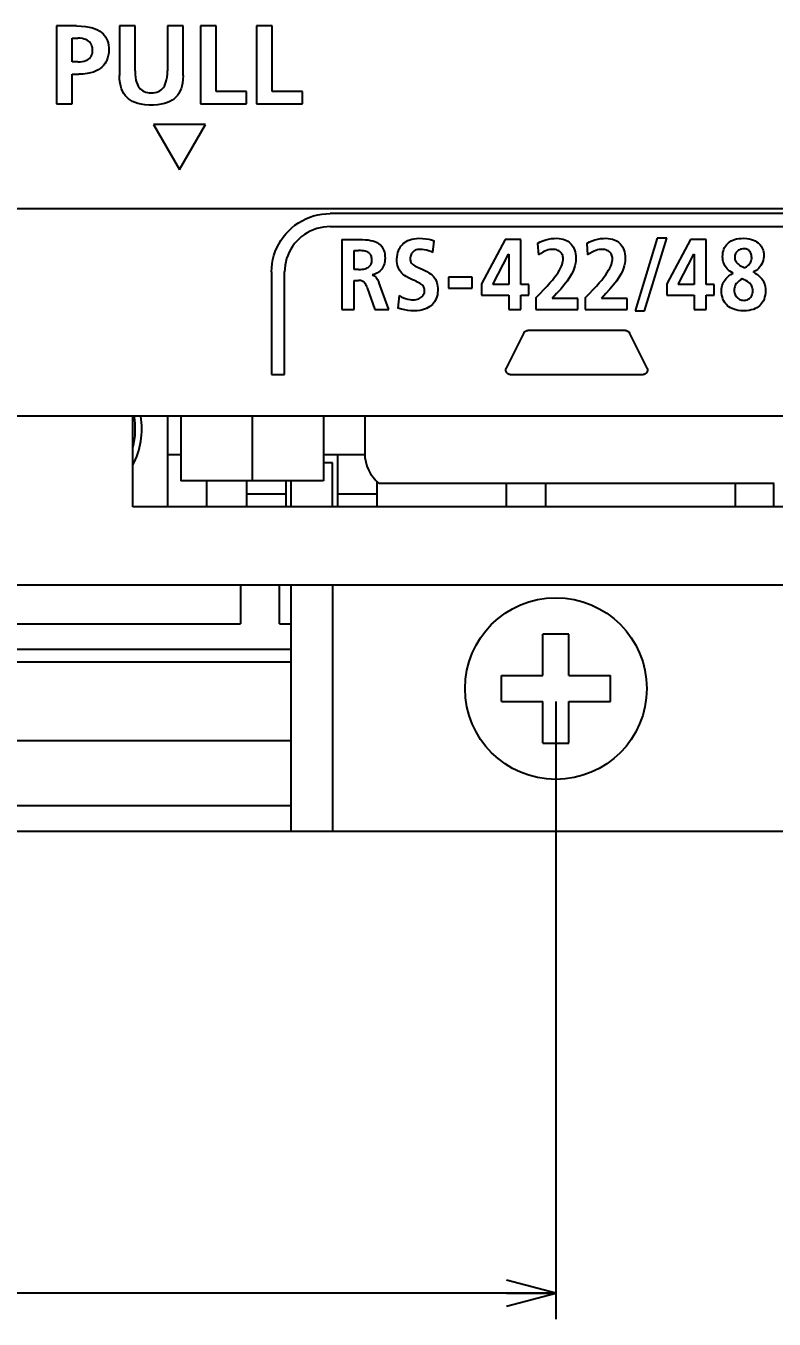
# Model space of a CAD drawing. Extents: x 0 to 563, y 0 to 379.
# Drawn here: x 503.9 to 532.72, y 95.78 to 145.61 of the extents above; entities that cross this region are included whole.
import ezdxf
from ezdxf.enums import TextEntityAlignment as Align

# ---------------------------------------------------------------- set-up
doc = ezdxf.new("R2010")
doc.units = 0
doc.header["$LTSCALE"] = 32.67
doc.layers.get('0').update_dxf_attribs({"linetype": 'CONTINUOUS'})
doc.layers.add('DIM', color=7, linetype='CONTINUOUS')
doc.styles.get("Standard").update_dxf_attribs({"font": 'txt', "width": 0.8})
doc.dimstyles.get("Standard").update_dxf_attribs({"dimtxt": 2.5, "dimasz": 2.5, "dimexe": 1.25, "dimexo": 0.625, "dimtad": 1, "dimcen": 2.5, "dimazin": 3, "dimtfac": 1, "dimtmove": 0, "dimatfit": 3})

# ---------------------------------------------------------------- blocks, each defined once
blk = doc.blocks.new('_OPEN')
at = {"color": 0, "linetype": 'BYBLOCK'}
for p, q in [((0, 0), (-1, 0.263)), ((-1, -0.263), (0, 0)), ((-1, 0), (0, 0))]:
    blk.add_line(p, q, dxfattribs=at)
blk = doc.blocks.new('*D9')
at = {"layer": 'DIM', "color": 2, "linetype": 'CONTINUOUS'}
for p, q in [((435.518, 119.573), (435.518, 97.777)), ((524.318, 119.573), (524.318, 97.777)), ((435.518, 97.777), (435.518, 95.777)), ((524.318, 97.777), (524.318, 95.777)), ((435.518, 96.777), (479.918, 96.777)), ((524.318, 96.777), (479.918, 96.777))]:
    blk.add_line(p, q, dxfattribs=at)
at = {"layer": 'DIM', "color": 2, "linetype": 'CONTINUOUS', "xscale": 1.9, "yscale": 1.9, "zscale": 1.9, "rotation": 180}
blk.add_blockref('_OPEN', (435.518, 96.777), dxfattribs=at)
at = {"layer": 'DIM', "color": 2, "linetype": 'CONTINUOUS', "xscale": 1.9, "yscale": 1.9, "zscale": 1.9}
blk.add_blockref('_OPEN', (524.318, 96.777), dxfattribs=at)
at = {"layer": 'DIM', "color": 2, "linetype": 'CONTINUOUS', "width": 0.8}
blk.add_text('89', height=4, dxfattribs=at).set_placement((479.918, 97.777), align=Align.CENTER)

msp = doc.modelspace()

# ---------------------------------------------------------------- linework, layer by layer
at = {"color": 7, "linetype": 'CONTINUOUS'}
for p, q in [((505.847, 145.607), (505.086, 145.607)), ((505.086, 145.607), (505.086, 142.605)), ((505.847, 145.607), (506.032, 145.602)), ((506.032, 145.602), (506.195, 145.587)), ((506.195, 145.587), (506.338, 145.563)), ((506.338, 145.563), (506.463, 145.531)), ((506.463, 145.531), (506.571, 145.494)), ((508.109, 145.607), (507.507, 145.607)), ((507.507, 145.607), (507.507, 143.689)), ((508.109, 143.874), (508.109, 145.607)), ((509.958, 145.607), (509.356, 145.607)), ((509.356, 145.607), (509.356, 143.874)), ((509.958, 143.689), (509.958, 145.607)), ((511.236, 145.607), (510.634, 145.607)), ((510.634, 145.607), (510.634, 142.605)), ((511.236, 143.078), (511.236, 145.607)), ((513.386, 145.607), (512.784, 145.607)), ((512.784, 145.607), (512.784, 142.605)), ((513.386, 143.078), (513.386, 145.607)), ((505.688, 145.134), (505.899, 145.134)), ((505.688, 144.218), (505.688, 145.134)), ((505.995, 145.13), (505.899, 145.134)), ((506.078, 145.118), (505.995, 145.13)), ((506.15, 145.101), (506.078, 145.118)), ((506.212, 145.079), (506.15, 145.101)), ((506.265, 145.053), (506.212, 145.079)), ((506.311, 145.023), (506.265, 145.053)), ((506.35, 144.989), (506.311, 145.023)), ((506.571, 145.494), (506.665, 145.452)), ((506.665, 145.452), (506.746, 145.405)), ((506.746, 145.405), (506.817, 145.354)), ((506.817, 145.354), (506.877, 145.3)), ((506.877, 145.3), (506.929, 145.242)), ((506.929, 145.242), (506.974, 145.179)), ((506.974, 145.179), (507.012, 145.111)), ((507.012, 145.111), (507.044, 145.037)), ((507.044, 145.037), (507.069, 144.955)), ((506.384, 144.951), (506.35, 144.989)), ((506.412, 144.909), (506.384, 144.951)), ((506.435, 144.862), (506.412, 144.909)), ((506.434, 144.47), (506.451, 144.519)), ((506.452, 144.811), (506.435, 144.862)), ((506.451, 144.519), (506.463, 144.573)), ((506.464, 144.754), (506.452, 144.811)), ((506.463, 144.573), (506.47, 144.632)), ((506.47, 144.693), (506.464, 144.754)), ((506.47, 144.632), (506.47, 144.693)), ((507.069, 144.955), (507.087, 144.865)), ((507.091, 144.564), (507.076, 144.463)), ((507.087, 144.865), (507.096, 144.767)), ((507.098, 144.666), (507.091, 144.564)), ((507.096, 144.767), (507.098, 144.666)), ((505.899, 144.218), (505.688, 144.218)), ((505.899, 144.218), (505.993, 144.222)), ((505.993, 144.222), (506.076, 144.232)), ((506.076, 144.232), (506.148, 144.247)), ((506.148, 144.247), (506.21, 144.267)), ((506.21, 144.267), (506.264, 144.292)), ((506.264, 144.292), (506.31, 144.32)), ((506.31, 144.32), (506.349, 144.351)), ((506.349, 144.351), (506.383, 144.387)), ((506.383, 144.387), (506.411, 144.426)), ((506.411, 144.426), (506.434, 144.47)), ((506.832, 144.017), (506.767, 143.963)), ((506.89, 144.076), (506.832, 144.017)), ((506.941, 144.14), (506.89, 144.076)), ((506.984, 144.209), (506.941, 144.14)), ((507.021, 144.284), (506.984, 144.209)), ((507.052, 144.369), (507.021, 144.284)), ((507.076, 144.463), (507.052, 144.369)), ((505.688, 143.745), (505.941, 143.745)), ((505.688, 142.605), (505.688, 143.745)), ((506.113, 143.751), (505.941, 143.745)), ((506.263, 143.769), (506.113, 143.751)), ((506.393, 143.795), (506.263, 143.769)), ((506.507, 143.829), (506.393, 143.795)), ((506.606, 143.869), (506.507, 143.829)), ((506.692, 143.914), (506.606, 143.869)), ((506.767, 143.963), (506.692, 143.914)), ((507.512, 143.537), (507.507, 143.689)), ((507.529, 143.403), (507.512, 143.537)), ((508.109, 143.874), (508.113, 143.741)), ((508.113, 143.741), (508.124, 143.624)), ((508.124, 143.624), (508.143, 143.521)), ((508.143, 143.521), (508.167, 143.432)), ((509.299, 143.433), (509.323, 143.522)), ((509.323, 143.522), (509.341, 143.625)), ((509.341, 143.625), (509.352, 143.741)), ((509.352, 143.741), (509.356, 143.874)), ((509.953, 143.537), (509.936, 143.402)), ((509.958, 143.689), (509.953, 143.537)), ((507.554, 143.284), (507.529, 143.403)), ((507.587, 143.179), (507.554, 143.284)), ((507.627, 143.086), (507.587, 143.179)), ((507.674, 143.003), (507.627, 143.086)), ((508.167, 143.432), (508.196, 143.354)), ((508.196, 143.354), (508.23, 143.287)), ((508.23, 143.287), (508.268, 143.23)), ((508.268, 143.23), (508.31, 143.182)), ((508.31, 143.182), (508.355, 143.141)), ((508.355, 143.141), (508.403, 143.108)), ((508.403, 143.108), (508.456, 143.08)), ((508.456, 143.08), (508.516, 143.057)), ((508.516, 143.057), (508.583, 143.04)), ((508.583, 143.04), (508.656, 143.03)), ((508.656, 143.03), (508.733, 143.026)), ((508.733, 143.026), (508.81, 143.03)), ((508.81, 143.03), (508.883, 143.04)), ((508.883, 143.04), (508.95, 143.057)), ((508.95, 143.057), (509.01, 143.08)), ((509.01, 143.08), (509.063, 143.108)), ((509.063, 143.108), (509.111, 143.142)), ((509.111, 143.142), (509.156, 143.183)), ((509.156, 143.183), (509.198, 143.232)), ((509.198, 143.232), (509.236, 143.289)), ((509.236, 143.289), (509.27, 143.356)), ((509.27, 143.356), (509.299, 143.433)), ((509.837, 143.085), (509.791, 143.002)), ((509.877, 143.178), (509.837, 143.085)), ((509.911, 143.283), (509.877, 143.178)), ((509.936, 143.402), (509.911, 143.283)), ((512.402, 143.078), (511.236, 143.078)), ((512.402, 142.605), (512.402, 143.078)), ((514.552, 143.078), (513.386, 143.078)), ((514.552, 142.605), (514.552, 143.078)), ((505.086, 142.605), (505.688, 142.605)), ((507.727, 142.929), (507.674, 143.003)), ((507.786, 142.862), (507.727, 142.929)), ((507.853, 142.801), (507.786, 142.862)), ((507.928, 142.747), (507.853, 142.801)), ((508.013, 142.697), (507.928, 142.747)), ((508.109, 142.654), (508.013, 142.697)), ((508.22, 142.617), (508.109, 142.654)), ((508.346, 142.587), (508.22, 142.617)), ((508.489, 142.566), (508.346, 142.587)), ((508.648, 142.555), (508.489, 142.566)), ((508.814, 142.555), (508.648, 142.555)), ((508.973, 142.566), (508.814, 142.555)), ((509.117, 142.587), (508.973, 142.566)), ((509.244, 142.616), (509.117, 142.587)), ((509.355, 142.654), (509.244, 142.616)), ((509.452, 142.697), (509.355, 142.654)), ((509.537, 142.746), (509.452, 142.697)), ((509.612, 142.801), (509.537, 142.746)), ((509.679, 142.861), (509.612, 142.801)), ((509.738, 142.928), (509.679, 142.861)), ((509.791, 143.002), (509.738, 142.928)), ((510.634, 142.605), (512.402, 142.605)), ((512.784, 142.605), (514.552, 142.605)), ((510.819, 141.805), (508.819, 141.805)), ((508.819, 141.805), (509.818, 140.073)), ((509.818, 140.073), (510.819, 141.805)), ((477.018, 138.573), (542.618, 138.573)), ((514.4, 138.015), (514.539, 138.097)), ((514.539, 138.097), (514.684, 138.169)), ((514.684, 138.169), (514.834, 138.231)), ((514.834, 138.231), (514.987, 138.282)), ((514.987, 138.282), (515.144, 138.322)), ((515.144, 138.322), (515.302, 138.351)), ((515.302, 138.351), (515.46, 138.368)), ((515.46, 138.368), (515.618, 138.374)), ((534.617, 138.374), (515.618, 138.374)), ((513.815, 137.471), (513.916, 137.596)), ((513.916, 137.596), (514.026, 137.714)), ((514.026, 137.714), (514.143, 137.823)), ((514.143, 137.823), (514.268, 137.923)), ((514.268, 137.923), (514.4, 138.015)), ((514.629, 137.567), (514.524, 137.49)), ((514.741, 137.637), (514.629, 137.567)), ((514.857, 137.699), (514.741, 137.637)), ((514.978, 137.751), (514.857, 137.699)), ((515.104, 137.795), (514.978, 137.751)), ((515.232, 137.829), (515.104, 137.795)), ((515.361, 137.854), (515.232, 137.829)), ((515.491, 137.869), (515.361, 137.854)), ((515.618, 137.873), (515.491, 137.869)), ((515.618, 137.873), (534.617, 137.873)), ((513.509, 136.911), (513.57, 137.058)), ((513.57, 137.058), (513.641, 137.201)), ((513.641, 137.201), (513.723, 137.339)), ((513.723, 137.339), (513.815, 137.471)), ((514.174, 137.111), (514.104, 137)), ((514.251, 137.216), (514.174, 137.111)), ((514.335, 137.314), (514.251, 137.216)), ((514.426, 137.405), (514.335, 137.314)), ((514.524, 137.49), (514.426, 137.405)), ((516.066, 137.375), (516.733, 137.375)), ((516.066, 137.375), (516.066, 134.674)), ((516.733, 137.375), (516.863, 137.373)), ((516.863, 137.373), (516.98, 137.367)), ((516.98, 137.367), (517.086, 137.357)), ((517.086, 137.357), (517.181, 137.342)), ((517.181, 137.342), (517.265, 137.323)), ((517.265, 137.323), (517.339, 137.299)), ((517.339, 137.299), (517.402, 137.273)), ((517.402, 137.273), (517.456, 137.244)), ((517.456, 137.244), (517.502, 137.213)), ((517.502, 137.213), (517.544, 137.179)), ((517.544, 137.179), (517.581, 137.141)), ((517.581, 137.141), (517.614, 137.1)), ((517.614, 137.1), (517.644, 137.055)), ((517.644, 137.055), (517.67, 137.005)), ((518.281, 137.011), (518.314, 137.07)), ((518.314, 137.07), (518.351, 137.125)), ((518.351, 137.125), (518.394, 137.175)), ((518.394, 137.175), (518.441, 137.221)), ((518.441, 137.221), (518.493, 137.262)), ((518.493, 137.262), (518.551, 137.3)), ((518.551, 137.3), (518.615, 137.334)), ((518.615, 137.334), (518.686, 137.363)), ((518.686, 137.363), (518.765, 137.387)), ((518.765, 137.387), (518.85, 137.406)), ((518.85, 137.406), (518.944, 137.417)), ((518.944, 137.417), (519.044, 137.421)), ((519.044, 137.421), (519.18, 137.417)), ((519.18, 137.417), (519.304, 137.404)), ((519.304, 137.404), (519.42, 137.384)), ((519.42, 137.384), (519.527, 137.357)), ((519.527, 137.357), (519.626, 137.325)), ((519.581, 136.88), (519.626, 137.325)), ((522.362, 137.375), (521.453, 135.672)), ((522.968, 137.375), (522.362, 137.375)), ((522.968, 135.637), (522.968, 137.375)), ((523.605, 137.228), (523.708, 137.281)), ((523.605, 137.228), (523.643, 136.779)), ((523.708, 137.281), (523.815, 137.326)), ((523.815, 137.326), (523.925, 137.363)), ((523.925, 137.363), (524.035, 137.39)), ((524.035, 137.39), (524.143, 137.409)), ((524.143, 137.409), (524.248, 137.419)), ((524.248, 137.419), (524.347, 137.421)), ((524.347, 137.421), (524.438, 137.416)), ((524.438, 137.416), (524.521, 137.404)), ((524.521, 137.404), (524.595, 137.387)), ((524.595, 137.387), (524.662, 137.365)), ((524.662, 137.365), (524.721, 137.339)), ((524.721, 137.339), (524.776, 137.308)), ((524.776, 137.308), (524.825, 137.274)), ((524.825, 137.274), (524.87, 137.236)), ((524.87, 137.236), (524.911, 137.193)), ((524.911, 137.193), (524.948, 137.146)), ((524.948, 137.146), (524.981, 137.094)), ((524.981, 137.094), (525.011, 137.037)), ((525.011, 137.037), (525.037, 136.973)), ((525.503, 137.228), (525.606, 137.281)), ((525.503, 137.228), (525.541, 136.779)), ((525.606, 137.281), (525.713, 137.326)), ((525.713, 137.326), (525.823, 137.363)), ((525.823, 137.363), (525.933, 137.39)), ((525.933, 137.39), (526.042, 137.409)), ((526.042, 137.409), (526.146, 137.419)), ((526.146, 137.419), (526.245, 137.421)), ((526.245, 137.421), (526.336, 137.416)), ((526.336, 137.416), (526.419, 137.404)), ((526.419, 137.404), (526.493, 137.387)), ((526.493, 137.387), (526.56, 137.365)), ((526.56, 137.365), (526.62, 137.339)), ((526.62, 137.339), (526.674, 137.308)), ((526.674, 137.308), (526.723, 137.274)), ((526.723, 137.274), (526.768, 137.236)), ((526.768, 137.236), (526.809, 137.193)), ((526.809, 137.193), (526.846, 137.146)), ((526.846, 137.146), (526.879, 137.094)), ((526.879, 137.094), (526.909, 137.037)), ((526.909, 137.037), (526.935, 136.973)), ((528.223, 137.421), (527.373, 134.627)), ((527.735, 134.627), (528.585, 137.421)), ((528.585, 137.421), (528.223, 137.421)), ((529.502, 137.375), (528.593, 135.672)), ((530.108, 137.375), (529.502, 137.375)), ((530.108, 135.637), (530.108, 137.375)), ((530.791, 137.007), (530.817, 137.065)), ((530.817, 137.065), (530.848, 137.118)), ((530.848, 137.118), (530.883, 137.167)), ((530.883, 137.167), (530.922, 137.211)), ((530.922, 137.211), (530.966, 137.252)), ((530.966, 137.252), (531.014, 137.288)), ((531.014, 137.288), (531.069, 137.321)), ((531.069, 137.321), (531.13, 137.351)), ((531.13, 137.351), (531.198, 137.376)), ((531.198, 137.376), (531.275, 137.397)), ((531.275, 137.397), (531.362, 137.412)), ((531.362, 137.412), (531.459, 137.42)), ((531.459, 137.42), (531.562, 137.421)), ((531.562, 137.421), (531.666, 137.413)), ((531.666, 137.413), (531.762, 137.397)), ((531.762, 137.397), (531.849, 137.376)), ((531.849, 137.376), (531.925, 137.349)), ((531.925, 137.349), (531.992, 137.319)), ((531.992, 137.319), (532.051, 137.286)), ((532.051, 137.286), (532.103, 137.249)), ((532.103, 137.249), (532.149, 137.21)), ((532.149, 137.21), (532.19, 137.167)), ((532.19, 137.167), (532.225, 137.122)), ((532.225, 137.122), (532.256, 137.073)), ((532.256, 137.073), (532.281, 137.02)), ((513.39, 136.447), (513.419, 136.605)), ((513.419, 136.605), (513.458, 136.76)), ((513.458, 136.76), (513.509, 136.911)), ((513.946, 136.638), (513.912, 136.51)), ((513.99, 136.763), (513.946, 136.638)), ((514.042, 136.884), (513.99, 136.763)), ((514.104, 137), (514.042, 136.884)), ((516.553, 136.949), (516.713, 136.949)), ((516.553, 136.222), (516.553, 136.949)), ((516.787, 136.948), (516.713, 136.949)), ((516.854, 136.945), (516.787, 136.948)), ((516.914, 136.938), (516.854, 136.945)), ((516.968, 136.928), (516.914, 136.938)), ((517.014, 136.915), (516.968, 136.928)), ((517.055, 136.899), (517.014, 136.915)), ((517.089, 136.881), (517.055, 136.899)), ((517.118, 136.861), (517.089, 136.881)), ((517.143, 136.839), (517.118, 136.861)), ((517.164, 136.815), (517.143, 136.839)), ((517.183, 136.789), (517.164, 136.815)), ((517.198, 136.759), (517.183, 136.789)), ((517.211, 136.725), (517.198, 136.759)), ((517.221, 136.687), (517.211, 136.725)), ((517.227, 136.644), (517.221, 136.687)), ((517.222, 136.508), (517.227, 136.553)), ((517.229, 136.599), (517.227, 136.644)), ((517.227, 136.553), (517.229, 136.599)), ((517.67, 137.005), (517.692, 136.948)), ((517.692, 136.948), (517.711, 136.885)), ((517.711, 136.885), (517.725, 136.813)), ((517.725, 136.813), (517.734, 136.733)), ((517.734, 136.578), (517.725, 136.513)), ((517.734, 136.733), (517.737, 136.644)), ((517.737, 136.644), (517.734, 136.578)), ((518.195, 136.616), (518.199, 136.706)), ((518.197, 136.529), (518.195, 136.616)), ((518.199, 136.706), (518.211, 136.792)), ((518.211, 136.792), (518.229, 136.873)), ((518.229, 136.873), (518.253, 136.945)), ((518.253, 136.945), (518.281, 137.011)), ((518.705, 136.674), (518.703, 136.62)), ((518.703, 136.62), (518.705, 136.589)), ((518.713, 136.721), (518.705, 136.674)), ((518.705, 136.589), (518.711, 136.558)), ((518.711, 136.558), (518.72, 136.528)), ((518.724, 136.764), (518.713, 136.721)), ((518.739, 136.802), (518.724, 136.764)), ((518.757, 136.836), (518.739, 136.802)), ((518.779, 136.866), (518.757, 136.836)), ((518.804, 136.894), (518.779, 136.866)), ((518.832, 136.919), (518.804, 136.894)), ((518.864, 136.94), (518.832, 136.919)), ((518.9, 136.959), (518.864, 136.94)), ((518.94, 136.974), (518.9, 136.959)), ((518.984, 136.986), (518.94, 136.974)), ((519.033, 136.993), (518.984, 136.986)), ((519.086, 136.996), (519.033, 136.993)), ((519.165, 136.993), (519.086, 136.996)), ((519.247, 136.984), (519.165, 136.993)), ((519.331, 136.967), (519.247, 136.984)), ((519.415, 136.945), (519.331, 136.967)), ((519.499, 136.915), (519.415, 136.945)), ((519.581, 136.88), (519.499, 136.915)), ((521.891, 135.637), (522.494, 136.81)), ((522.494, 136.81), (522.501, 136.81)), ((522.501, 136.81), (522.501, 135.637)), ((523.732, 136.839), (523.643, 136.779)), ((523.814, 136.887), (523.732, 136.839)), ((523.889, 136.924), (523.814, 136.887)), ((523.96, 136.952), (523.889, 136.924)), ((524.026, 136.972), (523.96, 136.952)), ((524.089, 136.986), (524.026, 136.972)), ((524.148, 136.994), (524.089, 136.986)), ((524.204, 136.996), (524.148, 136.994)), ((524.255, 136.993), (524.204, 136.996)), ((524.304, 136.986), (524.255, 136.993)), ((524.35, 136.974), (524.304, 136.986)), ((524.393, 136.958), (524.35, 136.974)), ((524.431, 136.938), (524.393, 136.958)), ((524.466, 136.915), (524.431, 136.938)), ((524.497, 136.889), (524.466, 136.915)), ((524.523, 136.861), (524.497, 136.889)), ((524.545, 136.831), (524.523, 136.861)), ((524.564, 136.799), (524.545, 136.831)), ((524.579, 136.765), (524.564, 136.799)), ((524.59, 136.727), (524.579, 136.765)), ((524.598, 136.685), (524.59, 136.727)), ((524.591, 136.535), (524.599, 136.589)), ((524.601, 136.639), (524.598, 136.685)), ((524.599, 136.589), (524.601, 136.639)), ((525.037, 136.973), (525.058, 136.902)), ((525.058, 136.902), (525.074, 136.822)), ((525.084, 136.547), (525.073, 136.458)), ((525.074, 136.822), (525.085, 136.733)), ((525.088, 136.632), (525.084, 136.547)), ((525.085, 136.733), (525.088, 136.632)), ((525.63, 136.839), (525.541, 136.779)), ((525.712, 136.887), (525.63, 136.839)), ((525.788, 136.924), (525.712, 136.887)), ((525.858, 136.952), (525.788, 136.924)), ((525.924, 136.972), (525.858, 136.952)), ((525.987, 136.986), (525.924, 136.972)), ((526.046, 136.994), (525.987, 136.986)), ((526.102, 136.996), (526.046, 136.994)), ((526.154, 136.993), (526.102, 136.996)), ((526.203, 136.986), (526.154, 136.993)), ((526.248, 136.974), (526.203, 136.986)), ((526.291, 136.958), (526.248, 136.974)), ((526.33, 136.938), (526.291, 136.958)), ((526.364, 136.915), (526.33, 136.938)), ((526.395, 136.889), (526.364, 136.915)), ((526.421, 136.861), (526.395, 136.889)), ((526.443, 136.831), (526.421, 136.861)), ((526.462, 136.799), (526.443, 136.831)), ((526.477, 136.765), (526.462, 136.799)), ((526.488, 136.727), (526.477, 136.765)), ((526.496, 136.685), (526.488, 136.727)), ((526.489, 136.535), (526.497, 136.589)), ((526.499, 136.639), (526.496, 136.685)), ((526.497, 136.589), (526.499, 136.639)), ((526.935, 136.973), (526.956, 136.902)), ((526.956, 136.902), (526.973, 136.822)), ((526.983, 136.547), (526.971, 136.458)), ((526.973, 136.822), (526.983, 136.733)), ((526.983, 136.733), (526.987, 136.632)), ((526.987, 136.632), (526.983, 136.547)), ((529.032, 135.637), (529.635, 136.81)), ((529.635, 136.81), (529.642, 136.81)), ((529.642, 136.81), (529.642, 135.637)), ((530.739, 136.709), (530.743, 136.795)), ((530.742, 136.646), (530.739, 136.709)), ((530.751, 136.582), (530.742, 136.646)), ((530.743, 136.795), (530.753, 136.873)), ((530.766, 136.519), (530.751, 136.582)), ((530.753, 136.873), (530.769, 136.943)), ((530.769, 136.943), (530.791, 137.007)), ((531.207, 136.726), (531.206, 136.687)), ((531.206, 136.687), (531.209, 136.649)), ((531.213, 136.764), (531.207, 136.726)), ((531.209, 136.649), (531.216, 136.611)), ((531.222, 136.8), (531.213, 136.764)), ((531.216, 136.611), (531.227, 136.575)), ((531.235, 136.833), (531.222, 136.8)), ((531.227, 136.575), (531.243, 136.541)), ((531.251, 136.863), (531.235, 136.833)), ((531.243, 136.541), (531.263, 136.508)), ((531.271, 136.892), (531.251, 136.863)), ((531.295, 136.918), (531.271, 136.892)), ((531.323, 136.942), (531.295, 136.918)), ((531.354, 136.964), (531.323, 136.942)), ((531.389, 136.982), (531.354, 136.964)), ((531.428, 136.998), (531.389, 136.982)), ((531.47, 137.009), (531.428, 136.998)), ((531.515, 137.017), (531.47, 137.009)), ((531.561, 137.019), (531.515, 137.017)), ((531.598, 137.017), (531.561, 137.019)), ((531.633, 137.011), (531.598, 137.017)), ((531.665, 137.002), (531.633, 137.011)), ((531.695, 136.99), (531.665, 137.002)), ((531.722, 136.975), (531.695, 136.99)), ((531.748, 136.956), (531.722, 136.975)), ((531.771, 136.934), (531.748, 136.956)), ((531.792, 136.909), (531.771, 136.934)), ((531.811, 136.88), (531.792, 136.909)), ((531.828, 136.848), (531.811, 136.88)), ((531.821, 136.515), (531.839, 136.558)), ((531.841, 136.811), (531.828, 136.848)), ((531.839, 136.558), (531.851, 136.6)), ((531.852, 136.77), (531.841, 136.811)), ((531.851, 136.6), (531.859, 136.641)), ((531.858, 136.726), (531.852, 136.77)), ((531.861, 136.678), (531.858, 136.726)), ((531.859, 136.641), (531.861, 136.678)), ((532.298, 136.569), (532.275, 136.502)), ((532.281, 137.02), (532.301, 136.963)), ((532.314, 136.638), (532.298, 136.569)), ((532.301, 136.963), (532.315, 136.903)), ((532.324, 136.706), (532.314, 136.638)), ((532.315, 136.903), (532.324, 136.839)), ((532.324, 136.839), (532.327, 136.771)), ((532.327, 136.771), (532.324, 136.706)), ((513.368, 136.124), (513.373, 136.286)), ((513.368, 136.124), (513.368, 132.173)), ((513.373, 136.286), (513.39, 136.447)), ((513.873, 136.251), (513.868, 136.124)), ((513.868, 132.173), (513.868, 136.124)), ((513.887, 136.381), (513.873, 136.251)), ((513.912, 136.51), (513.887, 136.381)), ((516.713, 136.222), (516.553, 136.222)), ((516.713, 136.222), (516.788, 136.223)), ((516.788, 136.223), (516.856, 136.228)), ((516.856, 136.228), (516.915, 136.236)), ((516.915, 136.236), (516.968, 136.248)), ((516.968, 136.248), (517.014, 136.262)), ((517.014, 136.262), (517.054, 136.28)), ((517.054, 136.28), (517.088, 136.299)), ((517.088, 136.299), (517.118, 136.32)), ((517.118, 136.32), (517.143, 136.344)), ((517.143, 136.344), (517.165, 136.37)), ((517.165, 136.37), (517.183, 136.399)), ((517.183, 136.399), (517.199, 136.431)), ((517.199, 136.431), (517.212, 136.468)), ((517.212, 136.468), (517.222, 136.508)), ((517.346, 136.044), (517.292, 136.028)), ((517.397, 136.064), (517.346, 136.044)), ((517.445, 136.09), (517.397, 136.064)), ((517.49, 136.119), (517.445, 136.09)), ((517.533, 136.153), (517.49, 136.119)), ((517.572, 136.192), (517.533, 136.153)), ((517.607, 136.234), (517.572, 136.192)), ((517.639, 136.282), (517.607, 136.234)), ((517.667, 136.334), (517.639, 136.282)), ((517.692, 136.39), (517.667, 136.334)), ((517.711, 136.45), (517.692, 136.39)), ((517.725, 136.513), (517.711, 136.45)), ((518.205, 136.448), (518.197, 136.529)), ((518.22, 136.376), (518.205, 136.448)), ((518.24, 136.311), (518.22, 136.376)), ((518.265, 136.251), (518.24, 136.311)), ((518.295, 136.195), (518.265, 136.251)), ((518.331, 136.142), (518.295, 136.195)), ((518.373, 136.092), (518.331, 136.142)), ((518.423, 136.043), (518.373, 136.092)), ((518.483, 135.995), (518.423, 136.043)), ((518.72, 136.528), (518.733, 136.498)), ((518.733, 136.498), (518.752, 136.468)), ((518.752, 136.468), (518.775, 136.44)), ((518.775, 136.44), (518.805, 136.412)), ((518.805, 136.412), (518.841, 136.385)), ((518.841, 136.385), (518.882, 136.359)), ((518.882, 136.359), (518.93, 136.332)), ((518.93, 136.332), (518.985, 136.306)), ((518.985, 136.306), (519.047, 136.278)), ((519.047, 136.278), (519.192, 136.216)), ((519.192, 136.216), (519.27, 136.18)), ((519.27, 136.18), (519.349, 136.14)), ((519.349, 136.14), (519.425, 136.095)), ((519.425, 136.095), (519.493, 136.047)), ((519.493, 136.047), (519.551, 135.998)), ((524.339, 136.018), (524.4, 136.109)), ((524.4, 136.109), (524.452, 136.194)), ((524.452, 136.194), (524.495, 136.272)), ((524.495, 136.272), (524.53, 136.345)), ((524.53, 136.345), (524.557, 136.413)), ((524.557, 136.413), (524.578, 136.477)), ((524.578, 136.477), (524.591, 136.535)), ((524.921, 136.041), (524.846, 135.914)), ((524.978, 136.158), (524.921, 136.041)), ((525.021, 136.265), (524.978, 136.158)), ((525.052, 136.365), (525.021, 136.265)), ((525.073, 136.458), (525.052, 136.365)), ((526.237, 136.018), (526.298, 136.109)), ((526.298, 136.109), (526.35, 136.194)), ((526.35, 136.194), (526.393, 136.272)), ((526.393, 136.272), (526.428, 136.345)), ((526.428, 136.345), (526.456, 136.413)), ((526.456, 136.413), (526.476, 136.477)), ((526.476, 136.477), (526.489, 136.535)), ((526.819, 136.041), (526.745, 135.914)), ((526.877, 136.158), (526.819, 136.041)), ((526.919, 136.265), (526.877, 136.158)), ((526.95, 136.365), (526.919, 136.265)), ((526.971, 136.458), (526.95, 136.365)), ((530.786, 136.459), (530.766, 136.519)), ((530.812, 136.401), (530.786, 136.459)), ((530.843, 136.346), (530.812, 136.401)), ((530.879, 136.295), (530.843, 136.346)), ((530.92, 136.246), (530.879, 136.295)), ((530.968, 136.2), (530.92, 136.246)), ((531.021, 136.157), (530.968, 136.2)), ((531.079, 136.118), (531.021, 136.157)), ((531.057, 136.024), (531.143, 136.075)), ((531.143, 136.082), (531.079, 136.118)), ((531.143, 136.082), (531.143, 136.075)), ((531.263, 136.508), (531.288, 136.476)), ((531.288, 136.476), (531.32, 136.443)), ((531.32, 136.443), (531.358, 136.411)), ((531.358, 136.411), (531.403, 136.38)), ((531.403, 136.38), (531.456, 136.349)), ((531.456, 136.349), (531.518, 136.319)), ((531.518, 136.319), (531.589, 136.288)), ((531.589, 136.288), (531.623, 136.304)), ((531.623, 136.304), (531.66, 136.326)), ((531.66, 136.326), (531.697, 136.355)), ((531.697, 136.355), (531.733, 136.39)), ((531.733, 136.39), (531.767, 136.429)), ((531.767, 136.429), (531.797, 136.471)), ((531.797, 136.471), (531.821, 136.515)), ((531.978, 136.153), (531.923, 136.125)), ((531.923, 136.121), (531.923, 136.125)), ((531.923, 136.121), (532.01, 136.072)), ((532.031, 136.187), (531.978, 136.153)), ((532.01, 136.072), (532.084, 136.021)), ((532.082, 136.226), (532.031, 136.187)), ((532.129, 136.271), (532.082, 136.226)), ((532.172, 136.321), (532.129, 136.271)), ((532.211, 136.377), (532.172, 136.321)), ((532.246, 136.438), (532.211, 136.377)), ((532.275, 136.502), (532.246, 136.438)), ((516.553, 135.796), (516.71, 135.796)), ((516.553, 134.674), (516.553, 135.796)), ((516.755, 135.795), (516.71, 135.796)), ((516.794, 135.791), (516.755, 135.795)), ((516.829, 135.784), (516.794, 135.791)), ((516.86, 135.774), (516.829, 135.784)), ((516.887, 135.761), (516.86, 135.774)), ((516.912, 135.746), (516.887, 135.761)), ((516.935, 135.727), (516.912, 135.746)), ((516.957, 135.704), (516.935, 135.727)), ((516.976, 135.677), (516.957, 135.704)), ((516.995, 135.644), (516.976, 135.677)), ((517.013, 135.607), (516.995, 135.644)), ((517.031, 135.565), (517.013, 135.607)), ((517.048, 135.517), (517.031, 135.565)), ((517.292, 136.028), (517.236, 136.017)), ((517.236, 136.009), (517.236, 136.017)), ((517.236, 136.009), (517.258, 136.005)), ((517.258, 136.005), (517.281, 135.999)), ((517.281, 135.999), (517.304, 135.989)), ((517.304, 135.989), (517.327, 135.976)), ((517.327, 135.976), (517.35, 135.958)), ((517.35, 135.958), (517.374, 135.936)), ((517.374, 135.936), (517.398, 135.907)), ((517.398, 135.907), (517.423, 135.873)), ((517.423, 135.873), (517.447, 135.832)), ((517.447, 135.832), (517.47, 135.784)), ((517.47, 135.784), (517.494, 135.73)), ((517.884, 134.674), (517.494, 135.73)), ((518.555, 135.947), (518.483, 135.995)), ((518.636, 135.902), (518.555, 135.947)), ((518.717, 135.862), (518.636, 135.902)), ((518.796, 135.826), (518.717, 135.862)), ((518.869, 135.794), (518.796, 135.826)), ((518.934, 135.765), (518.869, 135.794)), ((518.993, 135.737), (518.934, 135.765)), ((519.044, 135.71), (518.993, 135.737)), ((519.09, 135.682), (519.044, 135.71)), ((519.129, 135.654), (519.09, 135.682)), ((519.162, 135.626), (519.129, 135.654)), ((519.19, 135.597), (519.162, 135.626)), ((519.212, 135.567), (519.19, 135.597)), ((519.23, 135.537), (519.212, 135.567)), ((519.551, 135.998), (519.599, 135.947)), ((519.599, 135.947), (519.64, 135.896)), ((519.64, 135.896), (519.674, 135.842)), ((519.674, 135.842), (519.703, 135.784)), ((519.703, 135.784), (519.727, 135.722)), ((519.727, 135.722), (519.746, 135.654)), ((519.746, 135.654), (519.76, 135.578)), ((519.76, 135.578), (519.767, 135.496)), ((521.092, 135.928), (520.176, 135.928)), ((520.176, 135.928), (520.176, 135.502)), ((521.092, 135.502), (521.092, 135.928)), ((521.453, 135.672), (521.453, 135.235)), ((522.501, 135.637), (521.891, 135.637)), ((523.278, 135.637), (522.968, 135.637)), ((523.278, 135.235), (523.278, 135.637)), ((523.855, 135.443), (523.981, 135.578)), ((523.981, 135.578), (524.09, 135.702)), ((524.09, 135.702), (524.185, 135.815)), ((524.185, 135.815), (524.267, 135.921)), ((524.267, 135.921), (524.339, 136.018)), ((524.638, 135.625), (524.502, 135.464)), ((524.752, 135.775), (524.638, 135.625)), ((524.846, 135.914), (524.752, 135.775)), ((525.753, 135.443), (525.879, 135.578)), ((525.879, 135.578), (525.988, 135.702)), ((525.988, 135.702), (526.083, 135.815)), ((526.083, 135.815), (526.166, 135.921)), ((526.166, 135.921), (526.237, 136.018)), ((526.536, 135.625), (526.401, 135.464)), ((526.65, 135.775), (526.536, 135.625)), ((526.745, 135.914), (526.65, 135.775)), ((528.593, 135.672), (528.593, 135.235)), ((529.642, 135.637), (529.032, 135.637)), ((530.418, 135.637), (530.108, 135.637)), ((530.418, 135.235), (530.418, 135.637)), ((530.701, 135.477), (530.709, 135.543)), ((530.709, 135.543), (530.723, 135.605)), ((530.723, 135.605), (530.742, 135.663)), ((530.742, 135.663), (530.767, 135.718)), ((530.767, 135.718), (530.796, 135.771)), ((530.796, 135.771), (530.832, 135.822)), ((530.832, 135.822), (530.874, 135.873)), ((530.874, 135.873), (530.924, 135.923)), ((530.924, 135.923), (530.985, 135.973)), ((530.985, 135.973), (531.057, 136.024)), ((531.206, 135.556), (531.195, 135.512)), ((531.222, 135.598), (531.206, 135.556)), ((531.242, 135.637), (531.222, 135.598)), ((531.266, 135.675), (531.242, 135.637)), ((531.297, 135.712), (531.266, 135.675)), ((531.333, 135.749), (531.297, 135.712)), ((531.378, 135.785), (531.333, 135.749)), ((531.431, 135.821), (531.378, 135.785)), ((531.495, 135.858), (531.431, 135.821)), ((531.573, 135.827), (531.495, 135.858)), ((531.64, 135.793), (531.573, 135.827)), ((531.697, 135.759), (531.64, 135.793)), ((531.744, 135.723), (531.697, 135.759)), ((531.784, 135.687), (531.744, 135.723)), ((531.816, 135.651), (531.784, 135.687)), ((531.842, 135.613), (531.816, 135.651)), ((531.863, 135.575), (531.842, 135.613)), ((531.879, 135.534), (531.863, 135.575)), ((532.084, 136.021), (532.147, 135.969)), ((532.147, 135.969), (532.201, 135.917)), ((532.201, 135.917), (532.246, 135.864)), ((532.246, 135.864), (532.284, 135.81)), ((532.284, 135.81), (532.316, 135.753)), ((532.316, 135.753), (532.341, 135.694)), ((532.341, 135.694), (532.362, 135.632)), ((532.362, 135.632), (532.377, 135.565)), ((532.377, 135.565), (532.387, 135.492)), ((517.048, 135.517), (517.34, 134.674)), ((518.278, 135.219), (518.233, 134.732)), ((518.278, 135.219), (518.363, 135.173)), ((518.363, 135.173), (518.446, 135.134)), ((518.446, 135.134), (518.528, 135.104)), ((518.528, 135.104), (518.608, 135.081)), ((518.608, 135.081), (518.685, 135.065)), ((518.685, 135.065), (518.758, 135.056)), ((518.758, 135.056), (518.828, 135.053)), ((518.828, 135.053), (518.881, 135.056)), ((518.881, 135.056), (518.934, 135.064)), ((518.934, 135.064), (518.986, 135.077)), ((518.986, 135.077), (519.035, 135.094)), ((519.035, 135.094), (519.08, 135.115)), ((519.08, 135.115), (519.119, 135.14)), ((519.119, 135.14), (519.153, 135.166)), ((519.153, 135.166), (519.181, 135.194)), ((519.181, 135.194), (519.205, 135.223)), ((519.205, 135.223), (519.224, 135.253)), ((519.224, 135.253), (519.239, 135.286)), ((519.243, 135.504), (519.23, 135.537)), ((519.239, 135.286), (519.25, 135.321)), ((519.253, 135.47), (519.243, 135.504)), ((519.25, 135.321), (519.257, 135.358)), ((519.259, 135.434), (519.253, 135.47)), ((519.257, 135.358), (519.26, 135.396)), ((519.26, 135.396), (519.259, 135.434)), ((519.709, 135.098), (519.68, 135.034)), ((519.733, 135.168), (519.709, 135.098)), ((519.751, 135.245), (519.733, 135.168)), ((519.763, 135.326), (519.751, 135.245)), ((519.768, 135.411), (519.763, 135.326)), ((519.767, 135.496), (519.768, 135.411)), ((520.176, 135.502), (521.092, 135.502)), ((521.453, 135.235), (522.501, 135.235)), ((522.501, 135.235), (522.501, 134.674)), ((522.968, 135.235), (523.278, 135.235)), ((522.968, 134.674), (522.968, 135.235)), ((523.549, 135.126), (523.71, 135.294)), ((523.549, 135.126), (523.549, 134.674)), ((523.71, 135.294), (523.855, 135.443)), ((524.346, 135.289), (524.172, 135.099)), ((525.165, 135.099), (524.172, 135.099)), ((524.502, 135.464), (524.346, 135.289)), ((525.165, 134.674), (525.165, 135.099)), ((525.447, 135.126), (525.609, 135.294)), ((525.447, 135.126), (525.447, 134.674)), ((525.609, 135.294), (525.753, 135.443)), ((526.245, 135.289), (526.071, 135.099)), ((527.063, 135.099), (526.071, 135.099)), ((526.401, 135.464), (526.245, 135.289)), ((527.063, 134.674), (527.063, 135.099)), ((528.593, 135.235), (529.642, 135.235)), ((529.642, 135.235), (529.642, 134.674)), ((530.108, 135.235), (530.418, 135.235)), ((530.108, 134.674), (530.108, 135.235)), ((530.698, 135.405), (530.701, 135.477)), ((530.701, 135.313), (530.698, 135.405)), ((530.712, 135.229), (530.701, 135.313)), ((530.729, 135.154), (530.712, 135.229)), ((530.751, 135.085), (530.729, 135.154)), ((530.778, 135.023), (530.751, 135.085)), ((531.188, 135.465), (531.185, 135.413)), ((531.185, 135.413), (531.187, 135.37)), ((531.187, 135.37), (531.195, 135.327)), ((531.195, 135.512), (531.188, 135.465)), ((531.195, 135.327), (531.207, 135.284)), ((531.207, 135.284), (531.223, 135.243)), ((531.223, 135.243), (531.243, 135.205)), ((531.243, 135.205), (531.267, 135.17)), ((531.267, 135.17), (531.295, 135.139)), ((531.295, 135.139), (531.325, 135.111)), ((531.325, 135.111), (531.359, 135.087)), ((531.359, 135.087), (531.396, 135.067)), ((531.396, 135.067), (531.435, 135.051)), ((531.435, 135.051), (531.475, 135.039)), ((531.64, 135.039), (531.679, 135.05)), ((531.679, 135.05), (531.715, 135.065)), ((531.715, 135.065), (531.748, 135.084)), ((531.748, 135.084), (531.779, 135.106)), ((531.779, 135.106), (531.807, 135.131)), ((531.807, 135.131), (531.831, 135.159)), ((531.831, 135.159), (531.852, 135.19)), ((531.852, 135.19), (531.869, 135.224)), ((531.869, 135.224), (531.884, 135.262)), ((531.892, 135.49), (531.879, 135.534)), ((531.884, 135.262), (531.894, 135.303)), ((531.9, 135.444), (531.892, 135.49)), ((531.894, 135.303), (531.901, 135.348)), ((531.902, 135.396), (531.9, 135.444)), ((531.901, 135.348), (531.902, 135.396)), ((532.336, 135.082), (532.309, 135.019)), ((532.358, 135.152), (532.336, 135.082)), ((532.375, 135.23), (532.358, 135.152)), ((532.386, 135.317), (532.375, 135.23)), ((532.39, 135.413), (532.386, 135.317)), ((532.387, 135.492), (532.39, 135.413)), ((516.066, 134.674), (516.553, 134.674)), ((517.34, 134.674), (517.884, 134.674)), ((518.37, 134.694), (518.233, 134.732)), ((518.495, 134.663), (518.37, 134.694)), ((518.61, 134.643), (518.495, 134.663)), ((518.725, 134.631), (518.61, 134.643)), ((518.856, 134.627), (518.725, 134.631)), ((518.975, 134.632), (518.856, 134.627)), ((519.081, 134.644), (518.975, 134.632)), ((519.175, 134.663), (519.081, 134.644)), ((519.259, 134.688), (519.175, 134.663)), ((519.334, 134.717), (519.259, 134.688)), ((519.402, 134.751), (519.334, 134.717)), ((519.463, 134.789), (519.402, 134.751)), ((519.517, 134.83), (519.463, 134.789)), ((519.565, 134.875), (519.517, 134.83)), ((519.608, 134.924), (519.565, 134.875)), ((519.646, 134.976), (519.608, 134.924)), ((519.68, 135.034), (519.646, 134.976)), ((522.501, 134.674), (522.968, 134.674)), ((523.549, 134.674), (525.165, 134.674)), ((525.447, 134.674), (527.063, 134.674)), ((527.373, 134.627), (527.735, 134.627)), ((529.642, 134.674), (530.108, 134.674)), ((530.81, 134.967), (530.778, 135.023)), ((530.846, 134.915), (530.81, 134.967)), ((530.887, 134.867), (530.846, 134.915)), ((530.932, 134.824), (530.887, 134.867)), ((530.982, 134.784), (530.932, 134.824)), ((531.039, 134.748), (530.982, 134.784)), ((531.101, 134.716), (531.039, 134.748)), ((531.172, 134.687), (531.101, 134.716)), ((531.252, 134.663), (531.172, 134.687)), ((531.342, 134.644), (531.252, 134.663)), ((531.444, 134.631), (531.342, 134.644)), ((531.551, 134.627), (531.444, 134.631)), ((531.475, 135.039), (531.515, 135.032)), ((531.515, 135.032), (531.554, 135.03)), ((531.658, 134.631), (531.551, 134.627)), ((531.554, 135.03), (531.598, 135.032)), ((531.598, 135.032), (531.64, 135.039)), ((531.757, 134.643), (531.658, 134.631)), ((531.845, 134.661), (531.757, 134.643)), ((531.923, 134.685), (531.845, 134.661)), ((531.991, 134.712), (531.923, 134.685)), ((532.052, 134.744), (531.991, 134.712)), ((532.107, 134.78), (532.052, 134.744)), ((532.156, 134.819), (532.107, 134.78)), ((532.201, 134.862), (532.156, 134.819)), ((532.241, 134.91), (532.201, 134.862)), ((532.277, 134.962), (532.241, 134.91)), ((532.309, 135.019), (532.277, 134.962)), ((523.088, 133.779), (522.408, 132.419)), ((523.088, 133.779), (523.098, 133.797)), ((523.098, 133.797), (523.111, 133.813)), ((523.111, 133.813), (523.125, 133.828)), ((523.125, 133.828), (523.142, 133.842)), ((523.142, 133.842), (523.159, 133.853)), ((523.159, 133.853), (523.178, 133.861)), ((523.178, 133.861), (523.199, 133.868)), ((523.199, 133.868), (523.219, 133.872)), ((523.219, 133.872), (523.239, 133.873)), ((526.996, 133.873), (523.239, 133.873)), ((526.996, 133.873), (527.018, 133.871)), ((527.018, 133.871), (527.041, 133.867)), ((527.041, 133.867), (527.063, 133.859)), ((527.063, 133.859), (527.084, 133.848)), ((527.084, 133.848), (527.104, 133.835)), ((527.104, 133.835), (527.121, 133.819)), ((527.121, 133.819), (527.135, 133.8)), ((527.135, 133.8), (527.148, 133.779)), ((527.828, 132.419), (527.148, 133.779)), ((513.368, 132.173), (513.868, 132.173)), ((522.39, 132.355), (522.393, 132.377)), ((522.39, 132.331), (522.39, 132.355)), ((522.393, 132.308), (522.39, 132.331)), ((522.393, 132.377), (522.399, 132.399)), ((522.4, 132.286), (522.393, 132.308)), ((522.399, 132.399), (522.408, 132.419)), ((522.409, 132.265), (522.4, 132.286)), ((522.421, 132.245), (522.409, 132.265)), ((522.436, 132.227), (522.421, 132.245)), ((522.453, 132.211), (522.436, 132.227)), ((522.472, 132.198), (522.453, 132.211)), ((522.493, 132.187), (522.472, 132.198)), ((522.515, 132.179), (522.493, 132.187)), ((522.537, 132.175), (522.515, 132.179)), ((522.559, 132.173), (522.537, 132.175)), ((522.559, 132.173), (527.676, 132.173)), ((527.698, 132.175), (527.676, 132.173)), ((527.721, 132.179), (527.698, 132.175)), ((527.743, 132.187), (527.721, 132.179)), ((527.764, 132.198), (527.743, 132.187)), ((527.783, 132.211), (527.764, 132.198)), ((527.8, 132.227), (527.783, 132.211)), ((527.814, 132.244), (527.8, 132.227)), ((527.826, 132.264), (527.814, 132.244)), ((527.836, 132.285), (527.826, 132.264)), ((527.828, 132.419), (527.837, 132.399)), ((527.842, 132.307), (527.836, 132.285)), ((527.837, 132.399), (527.843, 132.377)), ((527.846, 132.33), (527.842, 132.307)), ((527.843, 132.377), (527.846, 132.354)), ((527.846, 132.354), (527.846, 132.33)), ((542.352, 130.573), (442.518, 130.573)), ((508.018, 127.073), (508.018, 130.573)), ((509.368, 127.073), (509.368, 130.573)), ((509.868, 130.573), (509.868, 128.073)), ((512.618, 130.573), (512.618, 128.073)), ((515.368, 130.573), (515.368, 128.073)), ((516.953, 130.573), (516.953, 129.142)), ((509.868, 129.073), (509.368, 129.073)), ((516.957, 129.073), (515.368, 129.073)), ((515.918, 127.073), (515.918, 129.073)), ((515.718, 128.773), (515.368, 128.773)), ((515.718, 127.073), (515.718, 128.773)), ((515.368, 128.073), (509.868, 128.073)), ((510.868, 127.073), (510.868, 128.073)), ((512.418, 127.073), (512.418, 128.073)), ((513.918, 128.073), (513.918, 127.073)), ((514.118, 127.073), (514.118, 128.073)), ((512.418, 127.573), (513.918, 127.573)), ((515.918, 127.573), (517.418, 127.573)), ((517.418, 128.058), (517.418, 127.073)), ((532.724, 127.973), (517.512, 127.973)), ((522.418, 127.073), (522.418, 127.973)), ((523.918, 127.973), (523.918, 127.073)), ((531.218, 127.973), (531.218, 127.073)), ((532.718, 127.073), (532.718, 127.973)), ((542.218, 127.073), (508.018, 127.073)), ((405.918, 124.073), (553.918, 124.073)), ((512.168, 124.073), (512.168, 122.573)), ((513.668, 122.573), (513.668, 124.073)), ((514.118, 114.573), (514.118, 124.073)), ((515.718, 124.073), (515.718, 114.573)), ((497.168, 122.573), (512.168, 122.573)), ((513.668, 122.573), (514.118, 122.573)), ((524.818, 122.173), (523.818, 122.173)), ((523.818, 120.573), (523.818, 122.173)), ((524.818, 120.573), (524.818, 122.173)), ((514.118, 121.573), (445.718, 121.573)), ((514.118, 121.093), (445.718, 121.093)), ((522.218, 120.573), (523.818, 120.573)), ((522.218, 119.573), (522.218, 120.573)), ((524.818, 120.573), (526.418, 120.573)), ((526.418, 119.573), (526.418, 120.573)), ((522.218, 119.573), (523.818, 119.573)), ((523.818, 117.973), (523.818, 119.573)), ((524.818, 119.573), (526.418, 119.573)), ((524.818, 117.973), (524.818, 119.573)), ((514.118, 118.054), (445.718, 118.054)), ((523.818, 117.973), (524.818, 117.973)), ((445.718, 115.573), (514.118, 115.573)), ((398.407, 114.573), (561.429, 114.573))]:
    msp.add_line(p, q, dxfattribs=at)
msp.add_circle((524.318, 120.073), 3.5, dxfattribs=at)
for centre, radius, start, end in [((505.368, 130.073), 3, 332.263, 9.6051), ((505.368, 130.073), 2.75, 344.9445, 10.4962), ((518.453, 129.142), 1.5, 180, 231.1508)]:
    msp.add_arc(centre, radius, start, end, dxfattribs=at)

# ---------------------------------------------------------------- dimensions: what is measured, and where the dimension line sits
at = {"layer": 'DIM', "color": 2, "linetype": 'CONTINUOUS'}
dim = msp.add_linear_dim(base=(524.318, 96.777), p1=(435.518, 120.073), p2=(524.318, 120.073), dimstyle='Standard', dxfattribs=at)
dim.commit()
dim.dimension.update_dxf_attribs({"geometry": '*D9', "text_midpoint": (479.818, 96.777), "dimtype": 128})

doc.saveas('drawing.dxf')
